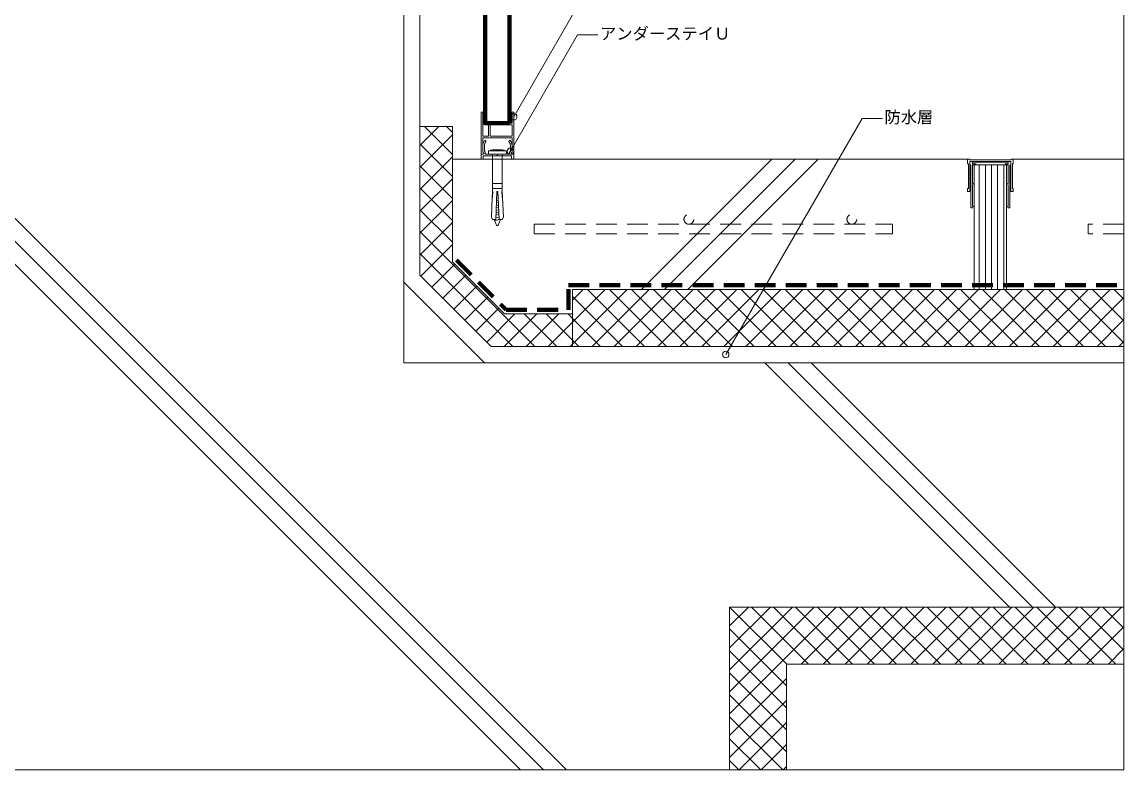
# Model space of a CAD drawing. Units: millimetres, scale not verified. Extents: x -690 to 690, y -477 to 478.
# Drawn here: x 14 to 690, y -477 to -18 of the extents above; entities that cross this region are included whole.
import ezdxf
from ezdxf.enums import TextEntityAlignment as Align

# ---------------------------------------------------------------- set-up
doc = ezdxf.new("R2010")
doc.units = ezdxf.units.MM
doc.header["$LTSCALE"] = 2
doc.linetypes.add('USER1', pattern=[9.525, 6.35, -3.175])
for name, color, linetype, lineweight in [('0-1_WAKU', 7, 'Continuous', 18), ('0-3_KUTAI', 3, 'Continuous', 18), ('0-4_BOUSUI', 1, 'Continuous', 18), ('0-5_MOJI', 7, 'Continuous', 18), ('0-6_HATCH', 9, 'Continuous', 18), ('0-9_KANAMONO_SCREW', 4, 'Continuous', 18), ('0-A_KANAMONO', 4, 'Continuous', 18), ('0-B_BUHIN', 7, 'Continuous', 80), ('0-C_dannnetu', 6, 'Continuous', 18), ('0-D_TENSEN', 4, 'USER1', 18)]:
    doc.layers.add(name, color=color, linetype=linetype, lineweight=lineweight)
doc.styles.add('ＭＳ ゴシック', font='')
doc.styles.get('ＭＳ ゴシック').set_extended_font_data('MS Gothic')

msp = doc.modelspace()

# ---------------------------------------------------------------- linework, layer by layer
at = {"layer": '0-1_WAKU'}
msp.add_lwpolyline([(-689.991, -477.444), (690.009, -477.444), (690.009, 477.556), (-689.991, 477.556)], close=True, dxfattribs=at)
at = {"layer": '0-3_KUTAI'}
for p, q in [((594.009, -102.444), (278.009, -102.444)), ((601.223, -182.444), (601.223, -105.944)), ((604.973, -182.444), (604.973, -105.944)), ((608.723, -182.444), (608.723, -105.944)), ((612.473, -182.444), (612.473, -105.944)), ((616.223, -182.444), (616.223, -105.944)), ((690.009, -102.444), (622.009, -102.444)), ((297.507, -227.444), (248.009, -177.947))]:
    msp.add_line(p, q, dxfattribs=at)
for points in [[(690.009, -227.444), (248.009, -227.444), (248.009, 262.556)], [(598.009, -182.444), (598.009, -105.944), (618.009, -105.944), (618.009, -182.444)], [(690.009, -377.444), (448.009, -377.444), (448.009, -477.444)]]:
    msp.add_lwpolyline(points, dxfattribs=at)
for points in [[(620.509, -102.944), (621.009, -102.444), (622.009, -102.444), (622.009, -105.444), (621.509, -105.444), (621.509, -120.444), (622.009, -120.444), (622.009, -122.444), (620.509, -122.444), (620.509, -103.944), (595.509, -103.944), (595.509, -122.444), (594.009, -122.444), (594.009, -120.444), (594.509, -120.444), (594.509, -105.444), (594.009, -105.444), (594.009, -102.444), (595.009, -102.444), (595.509, -102.944), (608.009, -102.944)], [(619.009, -104.444), (619.009, -105.444), (617.009, -105.444), (617.009, -105.944), (619.009, -105.944), (619.009, -117.444), (618.509, -117.444), (619.009, -118.444), (619.009, -131.444), (618.509, -131.444), (619.009, -132.444), (620.009, -132.444), (620.009, -105.944), (620.509, -105.944), (620.509, -103.944), (595.509, -103.944), (595.509, -105.944), (596.009, -105.944), (596.009, -132.444), (597.009, -132.444), (597.509, -131.444), (597.009, -131.444), (597.009, -118.444), (597.509, -117.444), (597.009, -117.444), (597.009, -105.944), (599.009, -105.944), (599.009, -105.444), (597.009, -105.444), (597.009, -104.444)]]:
    msp.add_lwpolyline(points, close=True, dxfattribs=at)
at = {"layer": '0-4_BOUSUI'}
msp.add_lwpolyline([(690.009, -217.444), (301.649, -217.444), (258.009, -173.805), (258.009, 266.698), (242.151, 282.556), (101.669, 282.556)], dxfattribs=at)
at = {"layer": '0-5_MOJI'}
for p, q in [((315.538, -76.453), (361.61, 3.347)), ((313.51, -97.691), (354.738, -26.281)), ((354.738, -26.281), (367.238, -26.281)), ((445.615, -222.457), (529.263, -77.575)), ((529.263, -77.575), (541.763, -77.575))]:
    msp.add_line(p, q, dxfattribs=at)
for centre in [(315.538, -76.453), (313.51, -97.691), (445.615, -222.457)]:
    msp.add_circle(centre, 2, dxfattribs=at)
at = {"layer": '0-6_HATCH'}
for p, q in [((258.009, -94.089), (269.654, -82.444)), ((258.009, -107.559), (278.009, -87.559)), ((278.009, -99.65), (260.804, -82.444)), ((278.009, -86.18), (274.274, -82.444)), ((278.009, -113.12), (258.009, -93.12)), ((258.009, -121.03), (278.009, -101.03)), ((278.009, -126.591), (258.009, -106.591)), ((474.008, -102.444), (394.008, -182.444)), ((488.15, -102.444), (408.15, -182.444)), ((502.292, -102.444), (422.292, -182.444)), ((258.009, -134.5), (278.009, -114.5)), ((278.009, -140.061), (258.009, -120.061)), ((258.009, -147.971), (278.009, -127.971)), ((0.009, -129.444), (348.009, -477.444)), ((278.009, -153.531), (258.009, -133.531)), ((258.009, -161.441), (278.009, -141.441)), ((0.009, -143.587), (333.867, -477.444)), ((328.452, -217.444), (258.009, -147.002)), ((258.562, -174.358), (278.009, -154.911)), ((0.009, -157.729), (319.725, -477.444)), ((314.981, -217.444), (258.009, -160.472)), ((265.298, -181.093), (279.44, -166.951)), ((272.033, -187.829), (286.175, -173.686)), ((278.768, -194.564), (292.91, -180.422)), ((351.649, -189.035), (358.239, -182.444)), ((351.649, -202.505), (371.71, -182.444)), ((351.649, -215.976), (385.18, -182.444)), ((395.804, -217.444), (360.804, -182.444)), ((363.65, -217.444), (398.65, -182.444)), ((409.274, -217.444), (374.274, -182.444)), ((377.121, -217.444), (412.121, -182.444)), ((422.745, -217.444), (387.745, -182.444)), ((390.591, -217.444), (425.591, -182.444)), ((436.215, -217.444), (401.215, -182.444)), ((404.062, -217.444), (439.062, -182.444)), ((449.685, -217.444), (414.685, -182.444)), ((417.532, -217.444), (452.532, -182.444)), ((463.156, -217.444), (428.156, -182.444)), ((431.002, -217.444), (466.002, -182.444)), ((476.626, -217.444), (441.626, -182.444)), ((444.473, -217.444), (479.473, -182.444)), ((490.096, -217.444), (455.096, -182.444)), ((457.943, -217.444), (492.943, -182.444)), ((503.567, -217.444), (468.567, -182.444)), ((471.413, -217.444), (506.413, -182.444)), ((517.037, -217.444), (482.037, -182.444)), ((484.884, -217.444), (519.884, -182.444)), ((530.508, -217.444), (495.508, -182.444)), ((498.354, -217.444), (533.354, -182.444)), ((543.978, -217.444), (508.978, -182.444)), ((511.825, -217.444), (546.825, -182.444)), ((557.448, -217.444), (522.448, -182.444)), ((525.295, -217.444), (560.295, -182.444)), ((570.919, -217.444), (535.919, -182.444)), ((538.765, -217.444), (573.765, -182.444)), ((584.389, -217.444), (549.389, -182.444)), ((552.236, -217.444), (587.236, -182.444)), ((597.86, -217.444), (562.86, -182.444)), ((565.706, -217.444), (600.706, -182.444)), ((611.33, -217.444), (576.33, -182.444)), ((579.176, -217.444), (614.176, -182.444)), ((624.8, -217.444), (589.8, -182.444)), ((592.647, -217.444), (627.647, -182.444)), ((638.271, -217.444), (603.271, -182.444)), ((606.117, -217.444), (641.117, -182.444)), ((651.741, -217.444), (616.741, -182.444)), ((619.588, -217.444), (654.588, -182.444)), ((665.211, -217.444), (630.211, -182.444)), ((633.058, -217.444), (668.058, -182.444)), ((678.682, -217.444), (643.682, -182.444)), ((646.528, -217.444), (681.528, -182.444)), ((690.009, -215.301), (657.152, -182.444)), ((690.009, -201.831), (670.623, -182.444)), ((690.009, -188.361), (684.093, -182.444)), ((285.503, -201.299), (299.645, -187.157)), ((382.333, -217.444), (351.649, -186.76)), ((659.999, -217.444), (690.009, -187.434)), ((292.238, -208.034), (306.381, -193.892)), ((298.974, -214.769), (316.298, -197.444)), ((309.769, -217.444), (329.769, -197.444)), ((341.922, -217.444), (321.922, -197.444)), ((323.239, -217.444), (343.239, -197.444)), ((351.649, -213.701), (335.393, -197.444)), ((336.71, -217.444), (351.649, -202.505)), ((351.649, -200.23), (348.863, -197.444)), ((368.863, -217.444), (351.649, -200.23)), ((673.469, -217.444), (690.009, -200.904)), ((350.18, -217.444), (351.649, -215.976)), ((355.393, -217.444), (351.649, -213.701)), ((686.94, -217.444), (690.009, -214.375)), ((469.725, -227.444), (619.725, -377.444)), ((483.867, -227.444), (633.867, -377.444)), ((498.009, -227.444), (648.009, -377.444)), ((448.009, -389.023), (459.588, -377.444)), ((448.009, -402.493), (473.058, -377.444)), ((448.009, -415.964), (486.528, -377.444)), ((448.009, -429.434), (499.999, -377.444)), ((448.009, -442.904), (513.469, -377.444)), ((483.041, -412.444), (448.041, -377.444)), ((496.511, -412.444), (461.511, -377.444)), ((509.981, -412.444), (474.981, -377.444)), ((523.452, -412.444), (488.452, -377.444)), ((491.94, -412.444), (526.94, -377.444)), ((536.922, -412.444), (501.922, -377.444)), ((505.41, -412.444), (540.41, -377.444)), ((550.393, -412.444), (515.393, -377.444)), ((518.88, -412.444), (553.88, -377.444)), ((563.863, -412.444), (528.863, -377.444)), ((532.351, -412.444), (567.351, -377.444)), ((577.333, -412.444), (542.333, -377.444)), ((545.821, -412.444), (580.821, -377.444)), ((590.804, -412.444), (555.804, -377.444)), ((559.291, -412.444), (594.291, -377.444)), ((604.274, -412.444), (569.274, -377.444)), ((572.762, -412.444), (607.762, -377.444)), ((617.745, -412.444), (582.745, -377.444)), ((586.232, -412.444), (621.232, -377.444)), ((631.215, -412.444), (596.215, -377.444)), ((599.703, -412.444), (634.703, -377.444)), ((644.685, -412.444), (609.685, -377.444)), ((613.173, -412.444), (648.173, -377.444)), ((658.156, -412.444), (623.156, -377.444)), ((626.643, -412.444), (661.643, -377.444)), ((671.626, -412.444), (636.626, -377.444)), ((640.114, -412.444), (675.114, -377.444)), ((685.096, -412.444), (650.096, -377.444)), ((653.584, -412.444), (688.584, -377.444)), ((690.009, -403.887), (663.567, -377.444)), ((690.009, -390.416), (677.037, -377.444)), ((483.009, -425.883), (448.009, -390.883)), ((667.055, -412.444), (690.009, -389.49)), ((483.009, -439.354), (448.009, -404.354)), ((680.525, -412.444), (690.009, -402.96)), ((483.009, -452.824), (448.009, -417.824)), ((448.009, -456.375), (483.009, -421.375)), ((483.009, -466.295), (448.009, -431.295)), ((448.009, -469.845), (483.009, -434.845)), ((480.689, -477.444), (448.009, -444.765)), ((453.88, -477.444), (483.009, -448.316)), ((467.218, -477.444), (448.009, -458.235)), ((467.351, -477.444), (483.009, -461.786)), ((453.748, -477.444), (448.009, -471.706)), ((480.821, -477.444), (483.009, -475.256))]:
    msp.add_line(p, q, dxfattribs=at)
at = {"layer": '0-9_KANAMONO_SCREW'}
for p, q in [((300.009, -97.444), (311.009, -97.444)), ((300.009, -99.444), (300.009, -97.444)), ((300.009, -99.444), (301.509, -99.444)), ((301.259, -96.944), (302.509, -96.694)), ((301.259, -96.944), (301.259, -97.444)), ((301.509, -99.444), (309.509, -99.444)), ((308.509, -96.694), (302.509, -96.694)), ((302.509, -100.444), (302.509, -122.444)), ((308.509, -100.444), (308.509, -122.444)), ((309.509, -99.444), (311.009, -99.444)), ((309.759, -97.444), (309.759, -96.944)), ((311.009, -97.444), (311.009, -99.444)), ((302.509, -117.444), (308.509, -117.444)), ((302.509, -120.444), (308.509, -120.444)), ((302.355, -125.941), (301.82, -138.066)), ((302.605, -125.952), (302.355, -125.941)), ((302.498, -122.694), (302.366, -125.691)), ((302.616, -125.702), (302.366, -125.691)), ((302.748, -122.705), (302.498, -122.694)), ((302.759, -122.455), (302.509, -122.444)), ((302.759, -122.455), (302.605, -125.952)), ((305.259, -122.444), (304.509, -139.444)), ((305.019, -127.88), (305.988, -127.637)), ((305.086, -126.363), (305.923, -126.154)), ((305.153, -124.846), (305.857, -124.67)), ((305.22, -123.33), (305.792, -123.187)), ((305.259, -122.444), (305.759, -122.444)), ((305.759, -122.444), (306.509, -139.444)), ((308.259, -122.455), (308.509, -122.444)), ((308.259, -122.455), (308.414, -125.952)), ((308.27, -122.705), (308.52, -122.694)), ((308.403, -125.702), (308.652, -125.691)), ((308.414, -125.952), (308.663, -125.941)), ((308.52, -122.694), (308.652, -125.691)), ((308.663, -125.941), (309.198, -138.066)), ((304.685, -135.463), (306.316, -135.056)), ((304.752, -133.947), (306.25, -133.572)), ((304.819, -132.43), (306.185, -132.088)), ((304.886, -130.913), (306.119, -130.605)), ((304.953, -129.396), (306.054, -129.121)), ((302.509, -139.444), (301.82, -138.066)), ((304.509, -139.444), (302.509, -139.444)), ((303.596, -139.444), (305.047, -142.949)), ((303.893, -140.161), (306.761, -139.444)), ((304.551, -138.497), (306.446, -138.023)), ((304.618, -136.98), (306.381, -136.539)), ((307.423, -139.444), (305.971, -142.949)), ((306.509, -139.444), (308.509, -139.444)), ((308.509, -139.444), (309.198, -138.066))]:
    msp.add_line(p, q, dxfattribs=at)
msp.add_lwpolyline([(308.509, -96.694), (309.759, -96.944), (301.259, -96.944)], dxfattribs=at)
for centre, radius, start, end in [((301.509, -100.444), 1, 0, 90), ((309.509, -100.444), 1, 90, 180), ((305.509, -142.757), 0.5, 202.5, 337.5)]:
    msp.add_arc(centre, radius, start, end, dxfattribs=at)
at = {"layer": '0-A_KANAMONO'}
for p, q in [((295.509, -73.944), (295.509, -99.144)), ((315.509, -99.144), (315.509, -73.944)), ((309.509, -80.744), (309.509, -81.144)), ((296.509, -94.273), (296.509, -97.996)), ((297.509, -97.595), (297.509, -94.273)), ((313.509, -94.273), (313.509, -97.595)), ((314.509, -97.996), (314.509, -94.273)), ((295.509, -99.744), (295.509, -102.144)), ((295.809, -99.444), (296.509, -99.444)), ((296.509, -99.444), (295.809, -99.444)), ((312.633, -99.444), (298.385, -99.444)), ((314.509, -99.444), (315.209, -99.444)), ((315.209, -99.444), (314.509, -99.444)), ((315.509, -102.144), (315.509, -99.744)), ((295.809, -102.444), (296.509, -102.444)), ((314.509, -102.444), (315.209, -102.444))]:
    msp.add_line(p, q, dxfattribs=at)
for points in [[(300.009, -80.944), (300.009, -88.444), (296.509, -88.444), (296.509, -73.944)], [(314.509, -73.944), (314.509, -80.444), (309.809, -80.444)], [(309.809, -81.444), (314.509, -81.444), (314.509, -88.444), (301.009, -88.444), (301.009, -80.944)], [(296.509, -98.244), (296.509, -89.444), (314.509, -89.444), (314.509, -98.244)], [(296.809, -102.144), (296.809, -100.444), (305.051, -100.444)], [(305.967, -100.444), (314.209, -100.444), (314.209, -102.144)]]:
    msp.add_lwpolyline(points, dxfattribs=at)
for centre, radius, start, end in [((296.009, -73.944), 0.5, 0, 180), ((315.009, -73.944), 0.5, 0, 180), ((300.509, -80.944), 0.5, 0, 180), ((309.809, -80.744), 0.3, 90, 180), ((309.809, -81.144), 0.3, 180, 270), ((301.509, -94.273), 5, 141.05756, 180), ((301.509, -94.273), 4, 141.05756, 180), ((298.009, -91.444), 0.5, 321.05756, 141.05756), ((313.009, -91.444), 0.5, 38.94244, 218.94244), ((309.509, -94.273), 4, 360, 38.94244), ((309.509, -94.273), 5, 360, 38.94244), ((295.809, -99.144), 0.3, 180, 270), ((295.809, -99.744), 0.3, 90, 180), ((296.809, -97.996), 0.3, 180, 250.52878), ((296.509, -98.844), 0.6, 270, 90), ((296.509, -98.844), 0.6, 270, 70.52878), ((296.509, -98.844), 1.6, 350.91528, 51.31781), ((298.385, -99.144), 0.3, 170.91528, 270), ((305.509, -100.644), 0.5, 23.57818, 156.42182), ((312.633, -99.144), 0.3, 270, 9.08472), ((314.509, -98.844), 1.6, 128.68219, 189.08472), ((314.509, -98.844), 0.6, 90, 270), ((314.509, -98.844), 0.6, 109.47122, 270), ((314.209, -97.996), 0.3, 289.47122, 360), ((315.209, -99.144), 0.3, 270, 0), ((315.209, -99.744), 0.3, 360, 90), ((295.809, -102.144), 0.3, 180, 270), ((296.509, -102.144), 0.3, 270, 360), ((314.509, -102.144), 0.3, 180, 270), ((315.209, -102.144), 0.3, 270, 0)]:
    msp.add_arc(centre, radius, start, end, dxfattribs=at)
at = {"layer": '0-B_BUHIN'}
msp.add_lwpolyline([(313.009, -80.444), (298.009, -80.444), (298.009, 244.556), (313.009, 244.556)], close=True, dxfattribs=at)
at = {"layer": '0-B_BUHIN', "linetype": 'USER1'}
msp.add_lwpolyline([(280.509, -164.485), (310.969, -194.944), (349.149, -194.944), (349.149, -179.944), (690.009, -179.944)], dxfattribs=at)
at = {"layer": '0-C_dannnetu'}
for p, q in [((278.009, -82.444), (258.009, -82.444)), ((351.649, -217.444), (351.649, -182.444)), ((690.009, -182.444), (351.649, -182.444))]:
    msp.add_line(p, q, dxfattribs=at)
for points in [[(351.649, -197.444), (309.933, -197.444), (278.009, -165.521), (278.009, -82.444)], [(690.009, -412.444), (483.009, -412.444), (483.009, -477.444)]]:
    msp.add_lwpolyline(points, dxfattribs=at)
at = {"layer": '0-D_TENSEN'}
for p, q in [((328.009, -148.444), (328.009, -142.444)), ((328.009, -148.444), (548.009, -148.444)), ((690.009, -148.444), (668.009, -148.444))]:
    msp.add_line(p, q, dxfattribs=at)
for points in [[(328.009, -142.444), (548.009, -142.444), (548.009, -148.444)], [(690.009, -142.444), (668.009, -142.444), (668.009, -148.444)]]:
    msp.add_lwpolyline(points, dxfattribs=at)
for centre in [(423.009, -139.444), (523.009, -139.444)]:
    msp.add_circle(centre, 3, dxfattribs=at)

# ---------------------------------------------------------------- texts
at = {"layer": '0-5_MOJI', "style": 'ＭＳ ゴシック'}
for s, p in [('アンダーステイＵ', (368.488, -31.281)), ('防水層', (543.013, -82.575))]:
    msp.add_text(s, height=7.331, dxfattribs=at).set_placement(p, align=Align.BOTTOM_LEFT)

doc.saveas('drawing.dxf')
